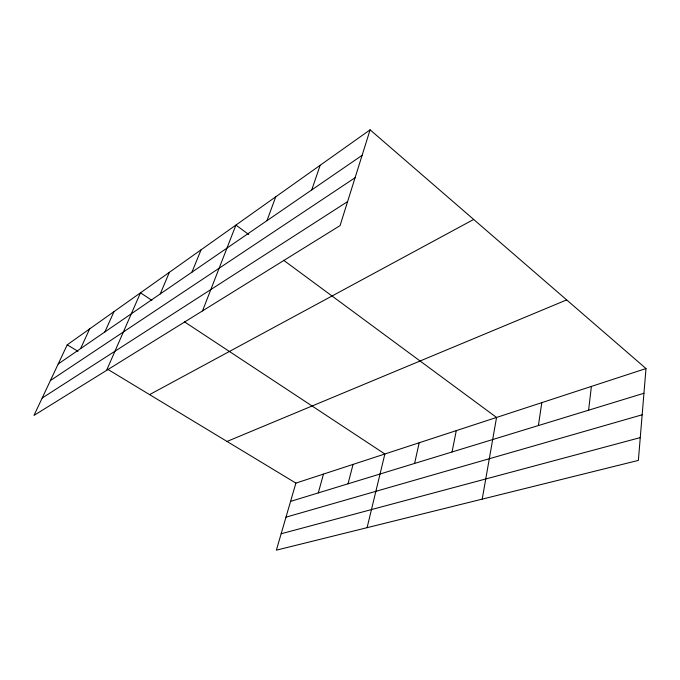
<?xml version="1.0" encoding="UTF-8"?>
<svg xmlns="http://www.w3.org/2000/svg" width="680" height="680" viewBox="0 0 680 680"><rect width="100%" height="100%" fill="white"/><g stroke="black" fill="none" stroke-linecap="round" stroke-linejoin="round"><path stroke-width="1.02" d="M646 368.551L638.367 460.402L276.369 550.171L295.902 483.106L646 368.551L370.107 129.829L67.227 344.82L34 415.395L340.068 225.599L370.107 129.829M588.6 410.193L591.396 386.418M538.407 425.552L541.807 402.645M482.213 499.12L496.562 417.452L283.704 260.329M452.03 451.988L456.288 430.627M414.604 463.437L419.177 442.765M367.098 527.671L384.872 453.993L184.348 321.75M348.024 483.812L353.056 464.406M318.282 492.915L323.476 474.087M311.729 189.924L320.186 165.257M266.976 220.643L275.749 196.8M202.521 310.896L235.934 225.063L248.727 234.515M191.964 272.144L201.059 249.824M160.233 293.93L169.38 272.306M106.581 370.387L140.48 292.817L151.886 300.339M104.873 331.933L114.01 311.61M80.588 348.611L89.675 328.882M58.208 363.978L362.108 155.338M50.396 380.57L355.087 177.718M42.169 398.046L347.599 201.594M149.575 394.621L473.679 219.445M227.026 441.456L566.669 299.905M290.572 501.389L643.943 393.261M285.974 517.174L642.158 414.791M281.146 533.758L640.262 437.606M67.227 344.82L77.979 351.322M107.559 369.206L295.902 483.106"/></g></svg>
